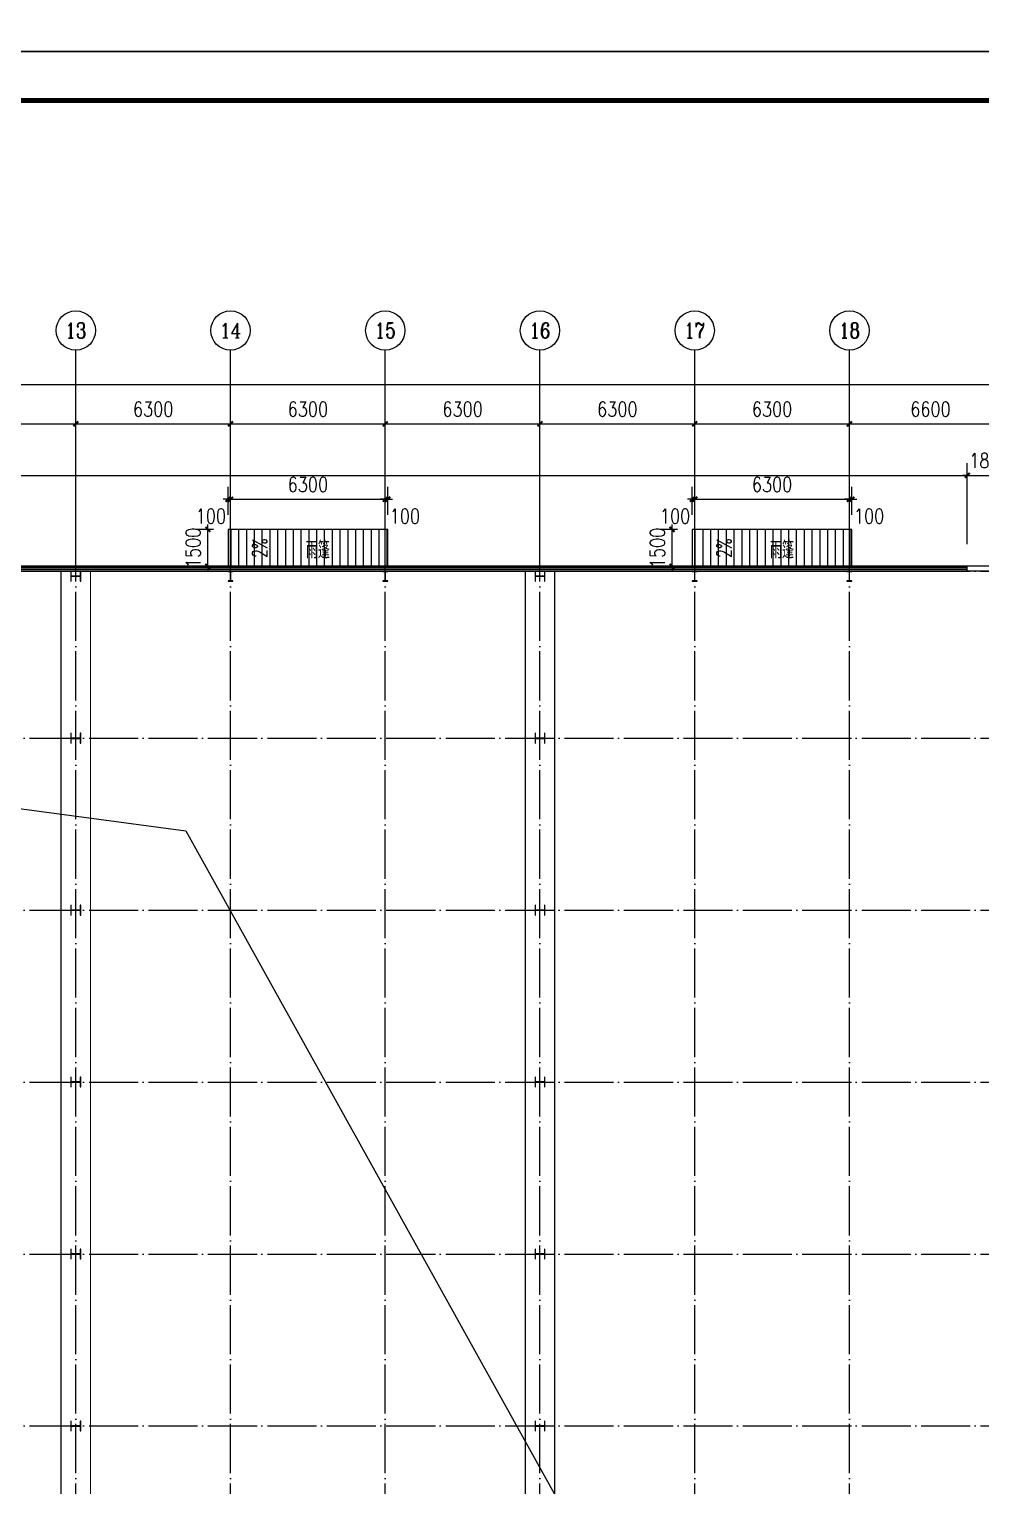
# Model space of a CAD drawing. Extents: x -21908402 to 2288787, y 79687 to 5079726.
# Drawn here: x 2194310 to 2233062, y 377685 to 436996 of the extents above; entities that cross this region are included whole.
import ezdxf
from ezdxf.enums import TextEntityAlignment as Align

# ---------------------------------------------------------------- set-up
doc = ezdxf.new("R2010")
doc.units = 0
doc.header["$LTSCALE"] = 1000
doc.linetypes.add('DOTE', pattern=[2.42, 2, -0.2, 0.02, -0.2])
doc.layers.get('0').update_dxf_attribs({"linetype": 'CONTINUOUS'})
doc.layers.get('DEFPOINTS').update_dxf_attribs({"linetype": 'CONTINUOUS'})
for name, color, linetype in [('AXIS', 3, 'CONTINUOUS'), ('AXIS_TEXT', 7, 'CONTINUOUS'), ('COLUMN', 9, 'CONTINUOUS'), ('DIM_SYMB', 3, 'CONTINUOUS'), ('DOTE', 1, 'DOTE'), ('PUB_DIM', 3, 'CONTINUOUS'), ('PUB_TEXT', 7, 'CONTINUOUS'), ('PUB_TITLE', 4, 'CONTINUOUS'), ('WALL', 6, 'CONTINUOUS'), ('WINDOW', 94, 'CONTINUOUS'), ('填充', 8, 'CONTINUOUS')]:
    doc.layers.add(name, color=color, linetype=linetype)
doc.styles.add('_TCH_AXIS', font='COMPLEX', dxfattribs={"bigfont": 'GBCBIG'})
doc.styles.add('_TCH_DIM', font='SIMPLEX', dxfattribs={"bigfont": 'GBCBIG'})
doc.styles.add('COMPLEX', font='COMPLEX')
doc.styles.add('DIM_FONT', font='simplex.shx', dxfattribs={"width": 0.8})
doc.styles.get("Standard").update_dxf_attribs({"font": 'tssdeng.shx', "width": 0.7, "bigfont": 'hztxt.shx'})
doc.dimstyles.new('DIMN200', dxfattribs={"dimscale": 2, "dimtxt": 300, "dimasz": 100, "dimexe": 250, "dimexo": 300, "dimgap": 150, "dimtad": 1, "dimdec": 0, "dimzin": 0, "dimtxsty": 'DIM_FONT', "dimblk": 'ARCHTICK', "dimcen": 0.09, "dimclrt": 7, "dimazin": 3, "dimtfac": 1, "dimtdec": 0, "dimtix": 1, "dimtmove": 0, "dimatfit": 3, "dimtolj": 1, "dimtzin": 0})

# ---------------------------------------------------------------- blocks, each defined once
blk = doc.blocks.new('_ARCHTICK')
at = {"color": 0, "linetype": 'BYBLOCK', "const_width": 0.4}
blk.add_lwpolyline([(-0.5, -0.5), (0.5, 0.5)], dxfattribs=at)
blk = doc.blocks.new('*D182')
at = {"layer": 'DEFPOINTS', "color": 0}
for p in [(2220489, 416625), (2221310, 416625), (2221310, 415125)]:
    blk.add_point(p, dxfattribs=at)
at = {"layer": 'PUB_DIM', "color": 0}
for p, q in [((2220710, 416625), (2219989, 416625)), ((2220489, 416625), (2220489, 416825)), ((2220489, 415125), (2220489, 416625)), ((2220710, 415125), (2219989, 415125)), ((2220489, 415125), (2220489, 414925))]:
    blk.add_line(p, q, dxfattribs=at)
at = {"layer": 'PUB_DIM', "color": 0, "xscale": 200, "yscale": 200, "zscale": 200}
for p, rotation in [((2220489, 416625), 270), ((2220489, 415125), 90)]:
    blk.add_blockref('_ARCHTICK', p, dxfattribs=dict(at, rotation=rotation))
at = {"layer": 'PUB_DIM', "color": 7, "insert": (2219889, 415875), "char_height": 600, "attachment_point": 5, "rotation": 90, "style": 'DIM_FONT'}
blk.add_mtext('\\A1;1500', dxfattribs=at)
blk = doc.blocks.new('*D183')
at = {"layer": 'DEFPOINTS', "color": 0}
for p in [(2221410, 417855), (2221310, 416625), (2221410, 416625)]:
    blk.add_point(p, dxfattribs=at)
at = {"layer": 'PUB_DIM', "color": 0}
for p, q in [((2221310, 417225), (2221310, 418355)), ((2221410, 417225), (2221410, 418355)), ((2221310, 417855), (2221110, 417855)), ((2221310, 417855), (2221410, 417855)), ((2221410, 417855), (2221610, 417855))]:
    blk.add_line(p, q, dxfattribs=at)
at = {"layer": 'PUB_DIM', "color": 0, "xscale": 200, "yscale": 200, "zscale": 200}
blk.add_blockref('_ARCHTICK', (2221310, 417855), dxfattribs=at)
at = {"layer": 'PUB_DIM', "color": 0, "xscale": 200, "yscale": 200, "zscale": 200, "rotation": 180}
blk.add_blockref('_ARCHTICK', (2221410, 417855), dxfattribs=at)
at = {"layer": 'PUB_DIM', "color": 7, "insert": (2220610, 417165), "char_height": 600, "attachment_point": 5, "style": 'DIM_FONT'}
blk.add_mtext('\\A1;100', dxfattribs=at)
blk = doc.blocks.new('*D184')
at = {"layer": 'DEFPOINTS', "color": 0}
for p in [(2227710, 417855), (2221410, 416625), (2227710, 416625)]:
    blk.add_point(p, dxfattribs=at)
at = {"layer": 'PUB_DIM', "color": 0}
for p, q in [((2221410, 417225), (2221410, 418355)), ((2227710, 417225), (2227710, 418355)), ((2221410, 417855), (2227710, 417855))]:
    blk.add_line(p, q, dxfattribs=at)
at = {"layer": 'PUB_DIM', "color": 0, "xscale": 200, "yscale": 200, "zscale": 200, "rotation": 180}
blk.add_blockref('_ARCHTICK', (2221410, 417855), dxfattribs=at)
at = {"layer": 'PUB_DIM', "color": 0, "xscale": 200, "yscale": 200, "zscale": 200}
blk.add_blockref('_ARCHTICK', (2227710, 417855), dxfattribs=at)
at = {"layer": 'PUB_DIM', "color": 7, "insert": (2224560, 418455), "char_height": 600, "attachment_point": 5, "style": 'DIM_FONT'}
blk.add_mtext('\\A1;6300', dxfattribs=at)
blk = doc.blocks.new('*D185')
at = {"layer": 'DEFPOINTS', "color": 0}
for p in [(2227810, 417855), (2227710, 416625), (2227810, 416625)]:
    blk.add_point(p, dxfattribs=at)
at = {"layer": 'PUB_DIM', "color": 0}
for p, q in [((2227710, 417225), (2227710, 418355)), ((2227810, 417225), (2227810, 418355)), ((2227710, 417855), (2227510, 417855)), ((2227710, 417855), (2227810, 417855)), ((2227810, 417855), (2228010, 417855))]:
    blk.add_line(p, q, dxfattribs=at)
at = {"layer": 'PUB_DIM', "color": 0, "xscale": 200, "yscale": 200, "zscale": 200}
blk.add_blockref('_ARCHTICK', (2227710, 417855), dxfattribs=at)
at = {"layer": 'PUB_DIM', "color": 0, "xscale": 200, "yscale": 200, "zscale": 200, "rotation": 180}
blk.add_blockref('_ARCHTICK', (2227810, 417855), dxfattribs=at)
at = {"layer": 'PUB_DIM', "color": 7, "insert": (2228510, 417165), "char_height": 600, "attachment_point": 5, "style": 'DIM_FONT'}
blk.add_mtext('\\A1;100', dxfattribs=at)
blk = doc.blocks.new('*D186')
at = {"layer": 'DEFPOINTS', "color": 0}
for p in [(2201589, 416625), (2202410, 416625), (2202410, 415125)]:
    blk.add_point(p, dxfattribs=at)
at = {"layer": 'PUB_DIM', "color": 0}
for p, q in [((2201810, 416625), (2201089, 416625)), ((2201589, 416625), (2201589, 416825)), ((2201589, 415125), (2201589, 416625)), ((2201810, 415125), (2201089, 415125)), ((2201589, 415125), (2201589, 414925))]:
    blk.add_line(p, q, dxfattribs=at)
at = {"layer": 'PUB_DIM', "color": 0, "xscale": 200, "yscale": 200, "zscale": 200}
for p, rotation in [((2201589, 416625), 270), ((2201589, 415125), 90)]:
    blk.add_blockref('_ARCHTICK', p, dxfattribs=dict(at, rotation=rotation))
at = {"layer": 'PUB_DIM', "color": 7, "insert": (2200989, 415875), "char_height": 600, "attachment_point": 5, "rotation": 90, "style": 'DIM_FONT'}
blk.add_mtext('\\A1;1500', dxfattribs=at)
blk = doc.blocks.new('*D187')
at = {"layer": 'DEFPOINTS', "color": 0}
for p in [(2202510, 417855), (2202410, 416625), (2202510, 416625)]:
    blk.add_point(p, dxfattribs=at)
at = {"layer": 'PUB_DIM', "color": 0}
for p, q in [((2202410, 417225), (2202410, 418355)), ((2202510, 417225), (2202510, 418355)), ((2202410, 417855), (2202210, 417855)), ((2202410, 417855), (2202510, 417855)), ((2202510, 417855), (2202710, 417855))]:
    blk.add_line(p, q, dxfattribs=at)
at = {"layer": 'PUB_DIM', "color": 0, "xscale": 200, "yscale": 200, "zscale": 200}
blk.add_blockref('_ARCHTICK', (2202410, 417855), dxfattribs=at)
at = {"layer": 'PUB_DIM', "color": 0, "xscale": 200, "yscale": 200, "zscale": 200, "rotation": 180}
blk.add_blockref('_ARCHTICK', (2202510, 417855), dxfattribs=at)
at = {"layer": 'PUB_DIM', "color": 7, "insert": (2201710, 417165), "char_height": 600, "attachment_point": 5, "style": 'DIM_FONT'}
blk.add_mtext('\\A1;100', dxfattribs=at)
blk = doc.blocks.new('*D188')
at = {"layer": 'DEFPOINTS', "color": 0}
for p in [(2208810, 417855), (2202510, 416625), (2208810, 416625)]:
    blk.add_point(p, dxfattribs=at)
at = {"layer": 'PUB_DIM', "color": 0}
for p, q in [((2202510, 417225), (2202510, 418355)), ((2208810, 417225), (2208810, 418355)), ((2202510, 417855), (2208810, 417855))]:
    blk.add_line(p, q, dxfattribs=at)
at = {"layer": 'PUB_DIM', "color": 0, "xscale": 200, "yscale": 200, "zscale": 200, "rotation": 180}
blk.add_blockref('_ARCHTICK', (2202510, 417855), dxfattribs=at)
at = {"layer": 'PUB_DIM', "color": 0, "xscale": 200, "yscale": 200, "zscale": 200}
blk.add_blockref('_ARCHTICK', (2208810, 417855), dxfattribs=at)
at = {"layer": 'PUB_DIM', "color": 7, "insert": (2205660, 418455), "char_height": 600, "attachment_point": 5, "style": 'DIM_FONT'}
blk.add_mtext('\\A1;6300', dxfattribs=at)
blk = doc.blocks.new('*D189')
at = {"layer": 'DEFPOINTS', "color": 0}
for p in [(2208910, 417855), (2208810, 416625), (2208910, 416625)]:
    blk.add_point(p, dxfattribs=at)
at = {"layer": 'PUB_DIM', "color": 0}
for p, q in [((2208810, 417225), (2208810, 418355)), ((2208910, 417225), (2208910, 418355)), ((2208810, 417855), (2208610, 417855)), ((2208810, 417855), (2208910, 417855)), ((2208910, 417855), (2209110, 417855))]:
    blk.add_line(p, q, dxfattribs=at)
at = {"layer": 'PUB_DIM', "color": 0, "xscale": 200, "yscale": 200, "zscale": 200}
blk.add_blockref('_ARCHTICK', (2208810, 417855), dxfattribs=at)
at = {"layer": 'PUB_DIM', "color": 0, "xscale": 200, "yscale": 200, "zscale": 200, "rotation": 180}
blk.add_blockref('_ARCHTICK', (2208910, 417855), dxfattribs=at)
at = {"layer": 'PUB_DIM', "color": 7, "insert": (2209610, 417165), "char_height": 600, "attachment_point": 5, "style": 'DIM_FONT'}
blk.add_mtext('\\A1;100', dxfattribs=at)
blk = doc.blocks.new('*D237')
at = {"layer": 'DEFPOINTS', "color": 0}
for p in [(2232510, 418829), (2122110, 415423), (2232510, 415423)]:
    blk.add_point(p, dxfattribs=at)
at = {"layer": 'PUB_DIM', "color": 0}
for p, q in [((2122110, 416023), (2122110, 419329)), ((2232510, 416023), (2232510, 419329)), ((2122110, 418829), (2232510, 418829))]:
    blk.add_line(p, q, dxfattribs=at)
at = {"layer": 'PUB_DIM', "color": 0, "xscale": 200, "yscale": 200, "zscale": 200, "rotation": 180}
blk.add_blockref('_ARCHTICK', (2122110, 418829), dxfattribs=at)
at = {"layer": 'PUB_DIM', "color": 0, "xscale": 200, "yscale": 200, "zscale": 200}
blk.add_blockref('_ARCHTICK', (2232510, 418829), dxfattribs=at)
at = {"layer": 'PUB_DIM', "color": 7, "insert": (2177310, 419429), "char_height": 600, "attachment_point": 5, "style": 'DIM_FONT'}
blk.add_mtext('\\A1;110400', dxfattribs=at)
blk = doc.blocks.new('*D238')
at = {"layer": 'DEFPOINTS', "color": 0}
for p in [(2234310, 418829), (2232510, 415423), (2234310, 415423)]:
    blk.add_point(p, dxfattribs=at)
at = {"layer": 'PUB_DIM', "color": 0}
for p, q in [((2232510, 416023), (2232510, 419329)), ((2234310, 416023), (2234310, 419329)), ((2232510, 418829), (2232310, 418829)), ((2232510, 418829), (2234310, 418829)), ((2234310, 418829), (2234510, 418829))]:
    blk.add_line(p, q, dxfattribs=at)
at = {"layer": 'PUB_DIM', "color": 0, "xscale": 200, "yscale": 200, "zscale": 200}
blk.add_blockref('_ARCHTICK', (2232510, 418829), dxfattribs=at)
at = {"layer": 'PUB_DIM', "color": 0, "xscale": 200, "yscale": 200, "zscale": 200, "rotation": 180}
blk.add_blockref('_ARCHTICK', (2234310, 418829), dxfattribs=at)
at = {"layer": 'PUB_DIM', "color": 7, "insert": (2233410, 419429), "char_height": 600, "attachment_point": 5, "style": 'DIM_FONT'}
blk.add_mtext('\\A1;1800', dxfattribs=at)
blk = doc.blocks.new('*D254')
at = {"layer": 'AXIS', "color": 0}
for p, q in [((2189910, 416525), (2189910, 421425)), ((2196210, 416525), (2196210, 421425)), ((2189910, 420925), (2196210, 420925))]:
    blk.add_line(p, q, dxfattribs=at)
at = {"layer": 'DEFPOINTS', "color": 0}
for p in [(2196210, 420925), (2189910, 415925), (2196210, 415925)]:
    blk.add_point(p, dxfattribs=at)
at = {"layer": 'AXIS', "color": 0, "xscale": 200, "yscale": 200, "zscale": 200, "rotation": 180}
blk.add_blockref('_ARCHTICK', (2189910, 420925), dxfattribs=at)
at = {"layer": 'AXIS', "color": 0, "xscale": 200, "yscale": 200, "zscale": 200}
blk.add_blockref('_ARCHTICK', (2196210, 420925), dxfattribs=at)
at = {"layer": 'AXIS', "color": 7, "insert": (2193060, 421525), "char_height": 600, "attachment_point": 5, "style": 'DIM_FONT'}
blk.add_mtext('\\A1;6300', dxfattribs=at)
blk = doc.blocks.new('*D255')
at = {"layer": 'AXIS', "color": 0}
for p, q in [((2196210, 416525), (2196210, 421425)), ((2202510, 416525), (2202510, 421425)), ((2196210, 420925), (2202510, 420925))]:
    blk.add_line(p, q, dxfattribs=at)
at = {"layer": 'DEFPOINTS', "color": 0}
for p in [(2202510, 420925), (2196210, 415925), (2202510, 415925)]:
    blk.add_point(p, dxfattribs=at)
at = {"layer": 'AXIS', "color": 0, "xscale": 200, "yscale": 200, "zscale": 200, "rotation": 180}
blk.add_blockref('_ARCHTICK', (2196210, 420925), dxfattribs=at)
at = {"layer": 'AXIS', "color": 0, "xscale": 200, "yscale": 200, "zscale": 200}
blk.add_blockref('_ARCHTICK', (2202510, 420925), dxfattribs=at)
at = {"layer": 'AXIS', "color": 7, "insert": (2199360, 421525), "char_height": 600, "attachment_point": 5, "style": 'DIM_FONT'}
blk.add_mtext('\\A1;6300', dxfattribs=at)
blk = doc.blocks.new('*D256')
at = {"layer": 'AXIS', "color": 0}
for p, q in [((2202510, 416525), (2202510, 421425)), ((2208810, 416525), (2208810, 421425)), ((2202510, 420925), (2208810, 420925))]:
    blk.add_line(p, q, dxfattribs=at)
at = {"layer": 'DEFPOINTS', "color": 0}
for p in [(2208810, 420925), (2202510, 415925), (2208810, 415925)]:
    blk.add_point(p, dxfattribs=at)
at = {"layer": 'AXIS', "color": 0, "xscale": 200, "yscale": 200, "zscale": 200, "rotation": 180}
blk.add_blockref('_ARCHTICK', (2202510, 420925), dxfattribs=at)
at = {"layer": 'AXIS', "color": 0, "xscale": 200, "yscale": 200, "zscale": 200}
blk.add_blockref('_ARCHTICK', (2208810, 420925), dxfattribs=at)
at = {"layer": 'AXIS', "color": 7, "insert": (2205660, 421525), "char_height": 600, "attachment_point": 5, "style": 'DIM_FONT'}
blk.add_mtext('\\A1;6300', dxfattribs=at)
blk = doc.blocks.new('*D257')
at = {"layer": 'AXIS', "color": 0}
for p, q in [((2208810, 416525), (2208810, 421425)), ((2215110, 416525), (2215110, 421425)), ((2208810, 420925), (2215110, 420925))]:
    blk.add_line(p, q, dxfattribs=at)
at = {"layer": 'DEFPOINTS', "color": 0}
for p in [(2215110, 420925), (2208810, 415925), (2215110, 415925)]:
    blk.add_point(p, dxfattribs=at)
at = {"layer": 'AXIS', "color": 0, "xscale": 200, "yscale": 200, "zscale": 200, "rotation": 180}
blk.add_blockref('_ARCHTICK', (2208810, 420925), dxfattribs=at)
at = {"layer": 'AXIS', "color": 0, "xscale": 200, "yscale": 200, "zscale": 200}
blk.add_blockref('_ARCHTICK', (2215110, 420925), dxfattribs=at)
at = {"layer": 'AXIS', "color": 7, "insert": (2211960, 421525), "char_height": 600, "attachment_point": 5, "style": 'DIM_FONT'}
blk.add_mtext('\\A1;6300', dxfattribs=at)
blk = doc.blocks.new('*D258')
at = {"layer": 'AXIS', "color": 0}
for p, q in [((2215110, 416525), (2215110, 421425)), ((2221410, 416525), (2221410, 421425)), ((2215110, 420925), (2221410, 420925))]:
    blk.add_line(p, q, dxfattribs=at)
at = {"layer": 'DEFPOINTS', "color": 0}
for p in [(2221410, 420925), (2215110, 415925), (2221410, 415925)]:
    blk.add_point(p, dxfattribs=at)
at = {"layer": 'AXIS', "color": 0, "xscale": 200, "yscale": 200, "zscale": 200, "rotation": 180}
blk.add_blockref('_ARCHTICK', (2215110, 420925), dxfattribs=at)
at = {"layer": 'AXIS', "color": 0, "xscale": 200, "yscale": 200, "zscale": 200}
blk.add_blockref('_ARCHTICK', (2221410, 420925), dxfattribs=at)
at = {"layer": 'AXIS', "color": 7, "insert": (2218260, 421525), "char_height": 600, "attachment_point": 5, "style": 'DIM_FONT'}
blk.add_mtext('\\A1;6300', dxfattribs=at)
blk = doc.blocks.new('*D259')
at = {"layer": 'AXIS', "color": 0}
for p, q in [((2221410, 416525), (2221410, 421425)), ((2227710, 416525), (2227710, 421425)), ((2221410, 420925), (2227710, 420925))]:
    blk.add_line(p, q, dxfattribs=at)
at = {"layer": 'DEFPOINTS', "color": 0}
for p in [(2227710, 420925), (2221410, 415925), (2227710, 415925)]:
    blk.add_point(p, dxfattribs=at)
at = {"layer": 'AXIS', "color": 0, "xscale": 200, "yscale": 200, "zscale": 200, "rotation": 180}
blk.add_blockref('_ARCHTICK', (2221410, 420925), dxfattribs=at)
at = {"layer": 'AXIS', "color": 0, "xscale": 200, "yscale": 200, "zscale": 200}
blk.add_blockref('_ARCHTICK', (2227710, 420925), dxfattribs=at)
at = {"layer": 'AXIS', "color": 7, "insert": (2224560, 421525), "char_height": 600, "attachment_point": 5, "style": 'DIM_FONT'}
blk.add_mtext('\\A1;6300', dxfattribs=at)
blk = doc.blocks.new('*D260')
at = {"layer": 'AXIS', "color": 0}
for p, q in [((2227710, 416525), (2227710, 421425)), ((2234310, 416525), (2234310, 421425)), ((2227710, 420925), (2234310, 420925))]:
    blk.add_line(p, q, dxfattribs=at)
at = {"layer": 'DEFPOINTS', "color": 0}
for p in [(2234310, 420925), (2227710, 415925), (2234310, 415925)]:
    blk.add_point(p, dxfattribs=at)
at = {"layer": 'AXIS', "color": 0, "xscale": 200, "yscale": 200, "zscale": 200, "rotation": 180}
blk.add_blockref('_ARCHTICK', (2227710, 420925), dxfattribs=at)
at = {"layer": 'AXIS', "color": 0, "xscale": 200, "yscale": 200, "zscale": 200}
blk.add_blockref('_ARCHTICK', (2234310, 420925), dxfattribs=at)
at = {"layer": 'AXIS', "color": 7, "insert": (2231010, 421525), "char_height": 600, "attachment_point": 5, "style": 'DIM_FONT'}
blk.add_mtext('\\A1;6600', dxfattribs=at)
blk = doc.blocks.new('*D262')
at = {"layer": 'AXIS', "color": 0}
for p, q in [((2120110, 416525), (2120110, 423025)), ((2234510, 416525), (2234510, 423025)), ((2120110, 422525), (2234510, 422525))]:
    blk.add_line(p, q, dxfattribs=at)
at = {"layer": 'DEFPOINTS', "color": 0}
for p in [(2234510, 422525), (2120110, 415925), (2234510, 415925)]:
    blk.add_point(p, dxfattribs=at)
at = {"layer": 'AXIS', "color": 0, "xscale": 200, "yscale": 200, "zscale": 200, "rotation": 180}
blk.add_blockref('_ARCHTICK', (2120110, 422525), dxfattribs=at)
at = {"layer": 'AXIS', "color": 0, "xscale": 200, "yscale": 200, "zscale": 200}
blk.add_blockref('_ARCHTICK', (2234510, 422525), dxfattribs=at)
at = {"layer": 'AXIS', "color": 7, "insert": (2177310, 423125), "char_height": 600, "attachment_point": 5, "style": 'DIM_FONT'}
blk.add_mtext('\\A1;114400', dxfattribs=at)
blk = doc.blocks.new('_AXISO')
blk.add_circle((0, 0), 0.5)
at = {"layer": 'AXIS_TEXT', "style": 'COMPLEX', "width": 1.041667}
blk.add_attdef('A', text='', height=0.56, dxfattribs=at).set_placement((-0.25, -0.28), (0.25, -0.28), align=Align.FIT)
blk = doc.blocks.new('$WINLIB2D$00000001')
at = {"color": 0}
for points in [[(-0.5, 0.5), (0.5, 0.5)], [(0.5, -0.5), (0.5, 0.5)], [(0.5, 0.16667), (-0.5, 0.16667)], [(0.5, -0.16667), (-0.5, -0.16667)], [(-0.5, -0.5), (0.5, -0.5)]]:
    blk.add_lwpolyline(points, dxfattribs=at)

msp = doc.modelspace()

# ---------------------------------------------------------------- hatches: boundary and pattern name
at = {"layer": '填充'}
h = msp.add_hatch(dxfattribs=at)
h.set_pattern_fill('ANSI31', color=1, scale=200, angle=45, style=0)
h.set_pattern_definition([(270, (75600, 760250.44), (-317.5, -3e-14), [])])
h.paths.add_polyline_path([(2202410, 415125.2), (2208910, 415125.2), (2208910, 416625.2), (2202410, 416625.2)])
h = msp.add_hatch(dxfattribs=at)
h.set_pattern_fill('ANSI31', color=1, scale=200, angle=45, style=0)
h.set_pattern_definition([(270, (94500, 760250.44), (-317.5, -3e-14), [])])
h.paths.add_polyline_path([(2221310, 415125.2), (2227810, 415125.2), (2227810, 416625.2), (2221310, 416625.2)])

# ---------------------------------------------------------------- linework, layer by layer
for points in [[(2202410, 415125.2), (2208910, 415125.2), (2208910, 416625.2), (2202410, 416625.2)], [(2221310, 415125.2), (2227810, 415125.2), (2227810, 416625.2), (2221310, 416625.2)]]:
    msp.add_lwpolyline(points, close=True)
at = {"color": 2, "linetype": 'DOTE', "const_width": 50}
for points in [[(2195610, 414925.2), (2195610, 345325.2)], [(2196810, 414925.2), (2196810, 345325.2)], [(2214510, 414925.2), (2214510, 345325.2)], [(2215710, 414925.2), (2215710, 345325.2)]]:
    msp.add_lwpolyline(points, dxfattribs=at)
at = {"layer": 'AXIS'}
for p, q in [((2196210, 415925.2), (2196210, 423925.2)), ((2202510, 415925.2), (2202510, 423925.2)), ((2208810, 415925.2), (2208810, 423925.2)), ((2215110, 415925.2), (2215110, 423925.2)), ((2221410, 415925.2), (2221410, 423925.2)), ((2227710, 415925.2), (2227710, 423925.2))]:
    msp.add_line(p, q, dxfattribs=at)
at = {"layer": 'COLUMN'}
for p, q in [((2196026, 414925.2), (2196010, 414925.2)), ((2196010, 414925.2), (2196010, 414525.2)), ((2196026, 414730.2), (2196026, 414925.2)), ((2196394, 414730.2), (2196026, 414730.2)), ((2196026, 414720.2), (2196394, 414720.2)), ((2196026, 414525.2), (2196026, 414720.2)), ((2196410, 414925.2), (2196394, 414925.2)), ((2196394, 414925.2), (2196394, 414730.2)), ((2196394, 414720.2), (2196394, 414525.2)), ((2196410, 414525.2), (2196410, 414925.2)), ((2202610, 414925.2), (2202410, 414925.2)), ((2202410, 414925.2), (2202410, 414915.2)), ((2202410, 414915.2), (2202497.9, 414915.2)), ((2202497.9, 414915.2), (2202502.9, 414910.2)), ((2202502.9, 414910.2), (2202502.9, 414540.2)), ((2202508.9, 414910.2), (2202513.9, 414915.2)), ((2202508.9, 414540.2), (2202508.9, 414910.2)), ((2202513.9, 414915.2), (2202610, 414915.2)), ((2202610, 414915.2), (2202610, 414925.2)), ((2208910, 414925.2), (2208710, 414925.2)), ((2208710, 414925.2), (2208710, 414915.2)), ((2208710, 414915.2), (2208797.9, 414915.2)), ((2208797.9, 414915.2), (2208802.9, 414910.2)), ((2208802.9, 414910.2), (2208802.9, 414540.2)), ((2208808.9, 414910.2), (2208813.9, 414915.2)), ((2208808.9, 414540.2), (2208808.9, 414910.2)), ((2208813.9, 414915.2), (2208910, 414915.2)), ((2208910, 414915.2), (2208910, 414925.2)), ((2214926, 414925.2), (2214910, 414925.2)), ((2214910, 414925.2), (2214910, 414525.2)), ((2214926, 414730.2), (2214926, 414925.2)), ((2215294, 414730.2), (2214926, 414730.2)), ((2214926, 414720.2), (2215294, 414720.2)), ((2214926, 414525.2), (2214926, 414720.2)), ((2215310, 414925.2), (2215294, 414925.2)), ((2215294, 414925.2), (2215294, 414730.2)), ((2215294, 414720.2), (2215294, 414525.2)), ((2215310, 414525.2), (2215310, 414925.2)), ((2221510, 414925.2), (2221310, 414925.2)), ((2221310, 414925.2), (2221310, 414915.2)), ((2221310, 414915.2), (2221397.9, 414915.2)), ((2221397.9, 414915.2), (2221402.9, 414910.2)), ((2221402.9, 414910.2), (2221402.9, 414540.2)), ((2221408.9, 414910.2), (2221413.9, 414915.2)), ((2221408.9, 414540.2), (2221408.9, 414910.2)), ((2221413.9, 414915.2), (2221510, 414915.2)), ((2221510, 414915.2), (2221510, 414925.2)), ((2227810, 414925.2), (2227610, 414925.2)), ((2227610, 414925.2), (2227610, 414915.2)), ((2227610, 414915.2), (2227697.9, 414915.2)), ((2227697.9, 414915.2), (2227702.9, 414910.2)), ((2227702.9, 414910.2), (2227702.9, 414540.2)), ((2227708.9, 414910.2), (2227713.9, 414915.2)), ((2227708.9, 414540.2), (2227708.9, 414910.2)), ((2227713.9, 414915.2), (2227810, 414915.2)), ((2227810, 414915.2), (2227810, 414925.2)), ((2196010, 414525.2), (2196026, 414525.2)), ((2196394, 414525.2), (2196410, 414525.2)), ((2202497.9, 414535.2), (2202410, 414535.2)), ((2202410, 414535.2), (2202410, 414525.2)), ((2202410, 414525.2), (2202610, 414525.2)), ((2202502.9, 414540.2), (2202497.9, 414535.2)), ((2202513.9, 414535.2), (2202508.9, 414540.2)), ((2202610, 414535.2), (2202513.9, 414535.2)), ((2202610, 414525.2), (2202610, 414535.2)), ((2208797.9, 414535.2), (2208710, 414535.2)), ((2208710, 414535.2), (2208710, 414525.2)), ((2208710, 414525.2), (2208910, 414525.2)), ((2208802.9, 414540.2), (2208797.9, 414535.2)), ((2208813.9, 414535.2), (2208808.9, 414540.2)), ((2208910, 414535.2), (2208813.9, 414535.2)), ((2208910, 414525.2), (2208910, 414535.2)), ((2214910, 414525.2), (2214926, 414525.2)), ((2215294, 414525.2), (2215310, 414525.2)), ((2221397.9, 414535.2), (2221310, 414535.2)), ((2221310, 414535.2), (2221310, 414525.2)), ((2221310, 414525.2), (2221510, 414525.2)), ((2221402.9, 414540.2), (2221397.9, 414535.2)), ((2221413.9, 414535.2), (2221408.9, 414540.2)), ((2221510, 414535.2), (2221413.9, 414535.2)), ((2221510, 414525.2), (2221510, 414535.2)), ((2227697.9, 414535.2), (2227610, 414535.2)), ((2227610, 414535.2), (2227610, 414525.2)), ((2227610, 414525.2), (2227810, 414525.2)), ((2227702.9, 414540.2), (2227697.9, 414535.2)), ((2227713.9, 414535.2), (2227708.9, 414540.2)), ((2227810, 414535.2), (2227713.9, 414535.2)), ((2227810, 414525.2), (2227810, 414535.2)), ((2196026, 408325.2), (2196010, 408325.2)), ((2196010, 408325.2), (2196010, 407925.2)), ((2196026, 408130.2), (2196026, 408325.2)), ((2196394, 408130.2), (2196026, 408130.2)), ((2196026, 408120.2), (2196394, 408120.2)), ((2196026, 407925.2), (2196026, 408120.2)), ((2196410, 408325.2), (2196394, 408325.2)), ((2196394, 408325.2), (2196394, 408130.2)), ((2196394, 408120.2), (2196394, 407925.2)), ((2196410, 407925.2), (2196410, 408325.2)), ((2214926, 408325.2), (2214910, 408325.2)), ((2214910, 408325.2), (2214910, 407925.2)), ((2214926, 408130.2), (2214926, 408325.2)), ((2215294, 408130.2), (2214926, 408130.2)), ((2214926, 408120.2), (2215294, 408120.2)), ((2214926, 407925.2), (2214926, 408120.2)), ((2215310, 408325.2), (2215294, 408325.2)), ((2215294, 408325.2), (2215294, 408130.2)), ((2215294, 408120.2), (2215294, 407925.2)), ((2215310, 407925.2), (2215310, 408325.2)), ((2196010, 407925.2), (2196026, 407925.2)), ((2196394, 407925.2), (2196410, 407925.2)), ((2214910, 407925.2), (2214926, 407925.2)), ((2215294, 407925.2), (2215310, 407925.2)), ((2196026, 401325.2), (2196010, 401325.2)), ((2196010, 401325.2), (2196010, 400925.2)), ((2196026, 401130.2), (2196026, 401325.2)), ((2196394, 401130.2), (2196026, 401130.2)), ((2196026, 401120.2), (2196394, 401120.2)), ((2196026, 400925.2), (2196026, 401120.2)), ((2196410, 401325.2), (2196394, 401325.2)), ((2196394, 401325.2), (2196394, 401130.2)), ((2196394, 401120.2), (2196394, 400925.2)), ((2196410, 400925.2), (2196410, 401325.2)), ((2214926, 401325.2), (2214910, 401325.2)), ((2214910, 401325.2), (2214910, 400925.2)), ((2214926, 401130.2), (2214926, 401325.2)), ((2215294, 401130.2), (2214926, 401130.2)), ((2214926, 401120.2), (2215294, 401120.2)), ((2214926, 400925.2), (2214926, 401120.2)), ((2215310, 401325.2), (2215294, 401325.2)), ((2215294, 401325.2), (2215294, 401130.2)), ((2215294, 401120.2), (2215294, 400925.2)), ((2215310, 400925.2), (2215310, 401325.2)), ((2196010, 400925.2), (2196026, 400925.2)), ((2196394, 400925.2), (2196410, 400925.2)), ((2214910, 400925.2), (2214926, 400925.2)), ((2215294, 400925.2), (2215310, 400925.2)), ((2196026, 394325.2), (2196010, 394325.2)), ((2196010, 394325.2), (2196010, 393925.2)), ((2196010, 393925.2), (2196026, 393925.2)), ((2196026, 394130.2), (2196026, 394325.2)), ((2196394, 394130.2), (2196026, 394130.2)), ((2196026, 394120.2), (2196394, 394120.2)), ((2196026, 393925.2), (2196026, 394120.2)), ((2196410, 394325.2), (2196394, 394325.2)), ((2196394, 394325.2), (2196394, 394130.2)), ((2196394, 394120.2), (2196394, 393925.2)), ((2196394, 393925.2), (2196410, 393925.2)), ((2196410, 393925.2), (2196410, 394325.2)), ((2214926, 394325.2), (2214910, 394325.2)), ((2214910, 394325.2), (2214910, 393925.2)), ((2214910, 393925.2), (2214926, 393925.2)), ((2214926, 394130.2), (2214926, 394325.2)), ((2215294, 394130.2), (2214926, 394130.2)), ((2214926, 394120.2), (2215294, 394120.2)), ((2214926, 393925.2), (2214926, 394120.2)), ((2215310, 394325.2), (2215294, 394325.2)), ((2215294, 394325.2), (2215294, 394130.2)), ((2215294, 394120.2), (2215294, 393925.2)), ((2215294, 393925.2), (2215310, 393925.2)), ((2215310, 393925.2), (2215310, 394325.2)), ((2196026, 387325.2), (2196010, 387325.2)), ((2196010, 387325.2), (2196010, 386925.2)), ((2196026, 387130.2), (2196026, 387325.2)), ((2196410, 387325.2), (2196394, 387325.2)), ((2196394, 387325.2), (2196394, 387130.2)), ((2196410, 386925.2), (2196410, 387325.2)), ((2214926, 387325.2), (2214910, 387325.2)), ((2214910, 387325.2), (2214910, 386925.2)), ((2214926, 387130.2), (2214926, 387325.2)), ((2215310, 387325.2), (2215294, 387325.2)), ((2215294, 387325.2), (2215294, 387130.2)), ((2215310, 386925.2), (2215310, 387325.2)), ((2196010, 386925.2), (2196026, 386925.2)), ((2196394, 387130.2), (2196026, 387130.2)), ((2196026, 387120.2), (2196394, 387120.2)), ((2196026, 386925.2), (2196026, 387120.2)), ((2196394, 387120.2), (2196394, 386925.2)), ((2196394, 386925.2), (2196410, 386925.2)), ((2214910, 386925.2), (2214926, 386925.2)), ((2215294, 387130.2), (2214926, 387130.2)), ((2214926, 387120.2), (2215294, 387120.2)), ((2214926, 386925.2), (2214926, 387120.2)), ((2215294, 387120.2), (2215294, 386925.2)), ((2215294, 386925.2), (2215310, 386925.2)), ((2196026, 380325.2), (2196010, 380325.2)), ((2196010, 380325.2), (2196010, 379925.2)), ((2196026, 380130.2), (2196026, 380325.2)), ((2196410, 380325.2), (2196394, 380325.2)), ((2196394, 380325.2), (2196394, 380130.2)), ((2196410, 379925.2), (2196410, 380325.2)), ((2214926, 380325.2), (2214910, 380325.2)), ((2214910, 380325.2), (2214910, 379925.2)), ((2214926, 380130.2), (2214926, 380325.2)), ((2215310, 380325.2), (2215294, 380325.2)), ((2215294, 380325.2), (2215294, 380130.2)), ((2215310, 379925.2), (2215310, 380325.2)), ((2196010, 379925.2), (2196026, 379925.2)), ((2196394, 380130.2), (2196026, 380130.2)), ((2196026, 380120.2), (2196394, 380120.2)), ((2196026, 379925.2), (2196026, 380120.2)), ((2196394, 380120.2), (2196394, 379925.2)), ((2196394, 379925.2), (2196410, 379925.2)), ((2214910, 379925.2), (2214926, 379925.2)), ((2215294, 380130.2), (2214926, 380130.2)), ((2214926, 380120.2), (2215294, 380120.2)), ((2214926, 379925.2), (2214926, 380120.2)), ((2215294, 380120.2), (2215294, 379925.2)), ((2215294, 379925.2), (2215310, 379925.2))]:
    msp.add_line(p, q, dxfattribs=at)
at = {"layer": 'DIM_SYMB'}
for points in [[(2204212.8, 415336.1, 0, 0, 0), (2204212.8, 415762.7, 160, 0, 0), (2204212.8, 416362.7, 0, 0, 0)], [(2223112.8, 415336.1, 0, 0, 0), (2223112.8, 415762.7, 160, 0, 0), (2223112.8, 416362.7, 0, 0, 0)]]:
    msp.add_lwpolyline(points, format="xyseb", dxfattribs=at)
at = {"layer": 'DOTE'}
for p, q in [((2196210, 344325.2), (2196210, 415925.2)), ((2202510, 344325.2), (2202510, 415925.2)), ((2208810, 344325.2), (2208810, 415925.2)), ((2215110, 344325.2), (2215110, 415925.2)), ((2221410, 344325.2), (2221410, 415925.2)), ((2227710, 344325.2), (2227710, 415925.2)), ((2119310, 414925.2), (2235310, 414925.2)), ((2119310, 408125.2), (2235310, 408125.2)), ((2119310, 401125.2), (2235310, 401125.2)), ((2119310, 394125.2), (2235310, 394125.2)), ((2119310, 387125.2), (2235310, 387125.2)), ((2119310, 380125.2), (2235310, 380125.2))]:
    msp.add_line(p, q, dxfattribs=at)
at = {"layer": 'PUB_TITLE'}
for points in [[(2095686.8, 436087.5), (2263886.8, 436087.5), (2263886.8, 554887.5), (2095686.8, 554887.5)], [(2095686.8, 317287.5), (2263886.8, 317287.5), (2263886.8, 436087.5), (2095686.8, 436087.5)]]:
    msp.add_lwpolyline(points, close=True, dxfattribs=at)
at = {"layer": 'PUB_TITLE', "const_width": 200}
msp.add_lwpolyline([(2100686.8, 319287.5), (2261886.8, 319287.5), (2261886.8, 434087.5), (2100686.8, 434087.5)], close=True, dxfattribs=at)
at = {"layer": 'WALL'}
for p, q in [((2202510, 415125.2), (2189910, 415125.2)), ((2202410, 414925.2), (2190010, 414925.2)), ((2208810, 415125.2), (2202510, 415125.2)), ((2208710, 414925.2), (2202610, 414925.2)), ((2215310, 415125.2), (2208810, 415125.2)), ((2214910, 414925.2), (2208910, 414925.2)), ((2215294, 414925.2), (2214926, 414925.2)), ((2221410, 415125.2), (2215310, 415125.2)), ((2221310, 414925.2), (2215310, 414925.2)), ((2227710, 415125.2), (2221410, 415125.2)), ((2227610, 414925.2), (2221510, 414925.2)), ((2234510, 415125.2), (2227710, 415125.2)), ((2233910, 414925.2), (2227810, 414925.2))]:
    msp.add_line(p, q, dxfattribs=at)
at = {"layer": '填充'}
msp.add_lwpolyline([(2120310, 415125.2), (2200683.8, 404359.9), (2233510, 345325.2)], dxfattribs=at)

# ---------------------------------------------------------------- block references
at = {"layer": 'AXIS'}
ref = msp.add_blockref('_AXISO', (2196210, 424725.2), dxfattribs=dict(at, xscale=1600, yscale=1600, zscale=1600))
ref.add_attrib('A', '13', dxfattribs={"layer": 'AXIS_TEXT', "height": 618.45, "style": '_TCH_AXIS'}).set_placement((2195783, 424416), (2196637.1, 424416), align=Align.FIT)
ref = msp.add_blockref('_AXISO', (2202510, 424725.2), dxfattribs=dict(at, xscale=1600, yscale=1600, zscale=1600))
ref.add_attrib('A', '14', dxfattribs={"layer": 'AXIS_TEXT', "height": 593.74, "style": '_TCH_AXIS'}).set_placement((2202071.8, 424428.4), (2202948.3, 424428.4), align=Align.FIT)
ref = msp.add_blockref('_AXISO', (2208810, 424725.2), dxfattribs=dict(at, xscale=1600, yscale=1600, zscale=1600))
ref.add_attrib('A', '15', dxfattribs={"layer": 'AXIS_TEXT', "height": 618.45, "style": '_TCH_AXIS'}).set_placement((2208383, 424416), (2209237.1, 424416), align=Align.FIT)
ref = msp.add_blockref('_AXISO', (2215110, 424725.2), dxfattribs=dict(at, xscale=1600, yscale=1600, zscale=1600))
ref.add_attrib('A', '16', dxfattribs={"layer": 'AXIS_TEXT', "height": 618.45, "style": '_TCH_AXIS'}).set_placement((2214683, 424416), (2215537.1, 424416), align=Align.FIT)
ref = msp.add_blockref('_AXISO', (2221410, 424725.2), dxfattribs=dict(at, xscale=1600, yscale=1600, zscale=1600))
ref.add_attrib('A', '17', dxfattribs={"layer": 'AXIS_TEXT', "height": 618.45, "style": '_TCH_AXIS'}).set_placement((2220983, 424416), (2221837.1, 424416), align=Align.FIT)
ref = msp.add_blockref('_AXISO', (2227710, 424725.2), dxfattribs=dict(at, xscale=1600, yscale=1600, zscale=1600))
ref.add_attrib('A', '18', dxfattribs={"layer": 'AXIS_TEXT', "height": 618.45, "style": '_TCH_AXIS'}).set_placement((2227283, 424416), (2228137.1, 424416), align=Align.FIT)
at = {"layer": 'WINDOW', "xscale": -110400, "yscale": -200, "zscale": -110400, "rotation": 180}
msp.add_blockref('$WINLIB2D$00000001', (2177310, 415025.2), dxfattribs=at)

# ---------------------------------------------------------------- texts
at = {"layer": 'PUB_TEXT', "style": '_TCH_DIM', "width": 0.705882}
for p in [(2204002.8, 415469.4), (2222902.8, 415469.4)]:
    msp.add_text('2%%%', height=595, rotation=90, dxfattribs=at).set_placement(p)
at = {"layer": 'PUB_TEXT', "width": 0.7}
for p in [(2205573.8, 415442.1), (2224473.8, 415442.1)]:
    msp.add_text('雨篷', height=700, dxfattribs=at).set_placement(p)

# ---------------------------------------------------------------- dimensions: what is measured, and where the dimension line sits
at = {"layer": 'AXIS'}
for p1, p2, distance, picture, middle in [((2120110, 415925.2), (2234510, 415925.2), 6600, '*D262', (2177310, 423125.2)), ((2189910, 415925.2), (2196210, 415925.2), 5000, '*D254', (2193060, 421525.2)), ((2196210, 415925.2), (2202510, 415925.2), 5000, '*D255', (2199360, 421525.2)), ((2202510, 415925.2), (2208810, 415925.2), 5000, '*D256', (2205660, 421525.2)), ((2208810, 415925.2), (2215110, 415925.2), 5000, '*D257', (2211960, 421525.2)), ((2215110, 415925.2), (2221410, 415925.2), 5000, '*D258', (2218260, 421525.2)), ((2221410, 415925.2), (2227710, 415925.2), 5000, '*D259', (2224560, 421525.2)), ((2227710, 415925.2), (2234310, 415925.2), 5000, '*D260', (2231010, 421525.2))]:
    dim = msp.add_aligned_dim(p1=p1, p2=p2, distance=distance, dimstyle='DIMN200', dxfattribs=at)
    dim.commit()
    dim.dimension.update_dxf_attribs({"geometry": picture, "text_midpoint": middle})
at = {"layer": 'PUB_DIM'}
for p1, p2, distance, picture, middle in [((2122110, 415422.7), (2232510, 415422.7), 3406.3, '*D237', (2177310, 419429)), ((2232510, 415422.7), (2234310, 415422.7), 3406.3, '*D238', (2233410, 419429)), ((2202510, 416625.2), (2208810, 416625.2), 1230, '*D188', (2205660, 418455.2)), ((2221410, 416625.2), (2227710, 416625.2), 1230, '*D184', (2224560, 418455.2)), ((2202410, 415125.2), (2202410, 416625.2), 821.2, '*D186', (2200988.8, 415875.2)), ((2221310, 415125.2), (2221310, 416625.2), 821.2, '*D182', (2219888.8, 415875.2))]:
    dim = msp.add_aligned_dim(p1=p1, p2=p2, distance=distance, dimstyle='DIMN200', dxfattribs=at)
    dim.commit()
    dim.dimension.update_dxf_attribs({"geometry": picture, "text_midpoint": middle})
for base, p1, p2, picture, middle in [((2202510, 417855.2), (2202410, 416625.2), (2202510, 416625.2), '*D187', (2201710, 417165.2)), ((2208910, 417855.2), (2208810, 416625.2), (2208910, 416625.2), '*D189', (2209610, 417165.2)), ((2221410, 417855.2), (2221310, 416625.2), (2221410, 416625.2), '*D183', (2220610, 417165.2)), ((2227810, 417855.2), (2227710, 416625.2), (2227810, 416625.2), '*D185', (2228510, 417165.2))]:
    dim = msp.add_linear_dim(base=base, p1=p1, p2=p2, angle=0, dimstyle='DIMN200', dxfattribs=at)
    dim.commit()
    dim.dimension.update_dxf_attribs({"geometry": picture, "text_midpoint": middle, "dimtype": 129})

doc.saveas('drawing.dxf')
